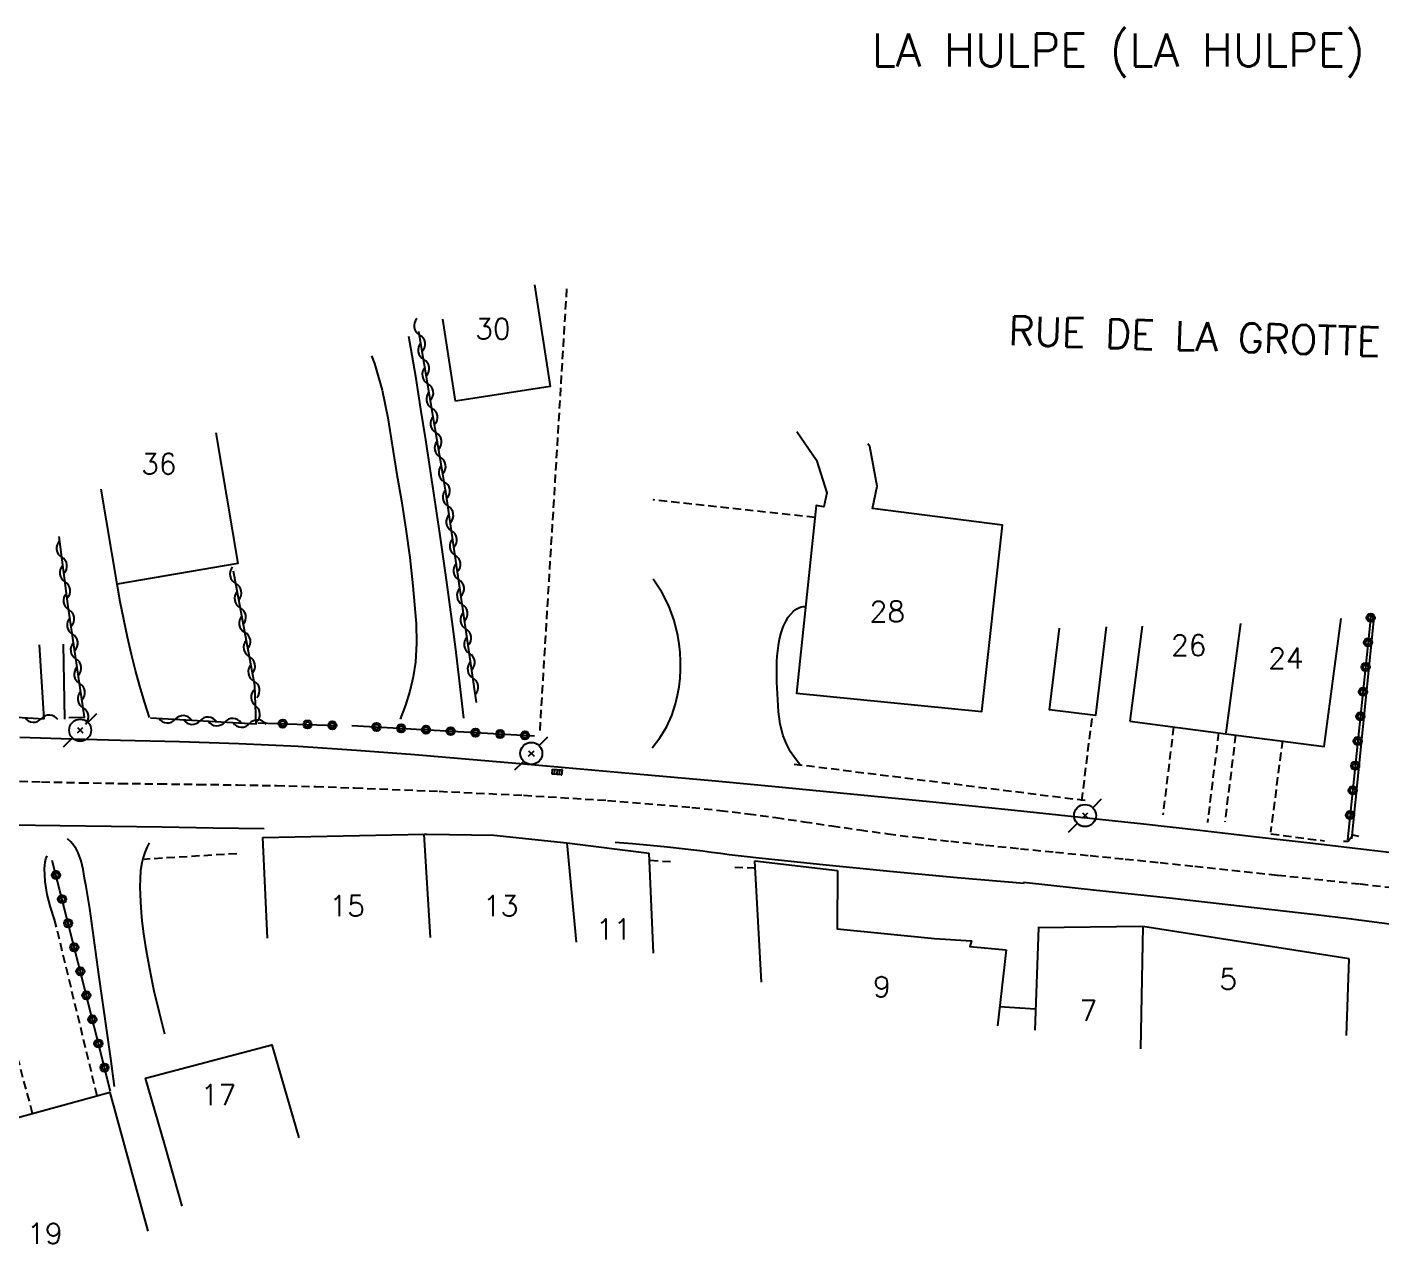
# Model space of a CAD drawing. Header units: millimetres. Extents: x 157999 to 159002, y 156999 to 158001.
# Drawn here: x 158355.3 to 158437.3, y 157665 to 157738.6 of the extents above; entities that cross this region are included whole.
import ezdxf
from ezdxf.enums import TextEntityAlignment as Align

# ---------------------------------------------------------------- set-up
doc = ezdxf.new("R2010")
doc.units = ezdxf.units.MM
doc.linetypes.add('DASHED', pattern=[0.75, 0.5, -0.25])
doc.layers.get('0').update_dxf_attribs({"linetype": 'CONTINUOUS'})
for name, color, linetype in [('W0001', 6, 'DASHED'), ('W0008', 7, 'CONTINUOUS'), ('W0014', 7, 'CONTINUOUS'), ('W0017', 7, 'CONTINUOUS'), ('W0101', 7, 'CONTINUOUS'), ('W0104', 1, 'CONTINUOUS'), ('W0112', 1, 'DASHED'), ('W0310', 3, 'CONTINUOUS'), ('W0323', 7, 'CONTINUOUS'), ('W0401', 7, 'CONTINUOUS'), ('W0473', 7, 'CONTINUOUS'), ('W0980', 7, 'CONTINUOUS'), ('W0989', 7, 'CONTINUOUS'), ('W0991', 7, 'CONTINUOUS'), ('W1102', 7, 'CONTINUOUS')]:
    doc.layers.add(name, color=color, linetype=linetype)
doc.styles.get("Standard").update_dxf_attribs({"font": 'romans.shx', "width": 0.85})

# ---------------------------------------------------------------- blocks, each defined once
blk = doc.blocks.new('T401')
for p, q in [((-0.3, 0.3), (0, 0.3)), ((-0.3, -0.25), (-0.3, 0.3)), ((-0.3, 0.15), (0, 0.15)), ((-0.3, 0), (0, 0)), ((0, 0.3), (0, -0.25)), ((-0.3, -0.15), (0, -0.15)), ((-0.3, -0.25), (-0.3, -0.3)), ((-0.3, -0.3), (0, -0.3)), ((0, -0.3), (0, -0.25))]:
    blk.add_line(p, q)
blk = doc.blocks.new('T473')
for p, q in [((0.500001, 0.500001), (1.000002, 1.000002)), ((-0.166667, 0.166667), (0.166667, -0.166667)), ((-0.166667, -0.166667), (0.166667, 0.166667)), ((-1.000002, -1.000002), (-0.500001, -0.500001))]:
    blk.add_line(p, q)
blk.add_ellipse((0, 0), major_axis=(0.471405, 0.471405), ratio=1, start_param=5.497787144, end_param=11.780972451)
blk = doc.blocks.new('t310o')
at = {"color": 0, "linetype": 'Continuous'}
for centre, start, end in [((-0.5, 0.375), 216.8699, 323.1304), ((0.5, -0.375), 36.8699, 143.1303)]:
    blk.add_arc(centre, 0.625, start, end, dxfattribs=at)
blk = doc.blocks.new('t323o')
at = {"color": 0, "linetype": 'Continuous'}
for radius in [0.25, 0.15]:
    blk.add_circle((0, 0), radius, dxfattribs=at)

msp = doc.modelspace()

# ---------------------------------------------------------------- linework, layer by layer
at = {"layer": 'W0001'}
msp.add_lwpolyline([(158351.885, 157693.067), (158356.213, 157692.946), (158358.583, 157692.893), (158360.952, 157692.853), (158363.322, 157692.822), (158365.692, 157692.793), (158368.062, 157692.761), (158370.432, 157692.718), (158372.802, 157692.66), (158375.171, 157692.58), (158380.27, 157692.374), (158385.369, 157692.134), (158390.464, 157691.822), (158395.552, 157691.4), (158397.253, 157691.221), (158398.951, 157691.011), (158400.645, 157690.78), (158402.338, 157690.534), (158404.029, 157690.283), (158405.721, 157690.037), (158407.414, 157689.804), (158409.111, 157689.591), (158411.219, 157689.349), (158413.329, 157689.121), (158415.44, 157688.904), (158417.552, 157688.694), (158419.664, 157688.487), (158421.775, 157688.278), (158423.887, 157688.065), (158425.997, 157687.843), (158430.993, 157687.309), (158435.99, 157686.771), (158440.984, 157686.214)], dxfattribs=at)
at = {"layer": 'W0008'}
for points in [[(158390.916, 157689.305), (158391.975, 157689.212), (158393.034, 157689.112), (158394.092, 157689.006), (158395.149, 157688.893), (158395.685, 157688.832), (158396.221, 157688.766), (158396.757, 157688.698), (158397.292, 157688.629), (158397.827, 157688.559), (158398.363, 157688.492), (158398.899, 157688.427), (158399.435, 157688.366), (158403.49, 157687.939), (158407.548, 157687.54), (158411.608, 157687.17), (158415.671, 157686.828)], [(158415.618, 157686.871), (158420.042, 157686.405), (158424.465, 157685.924), (158428.886, 157685.429), (158433.306, 157684.919), (158435.308, 157684.678), (158437.309, 157684.426), (158439.309, 157684.168), (158441.309, 157683.907), (158443.309, 157683.649), (158445.311, 157683.398), (158447.313, 157683.16), (158449.318, 157682.937), (158450.09, 157682.859), (158450.862, 157682.788), (158451.635, 157682.722), (158452.408, 157682.66), (158453.182, 157682.597), (158453.955, 157682.532), (158454.727, 157682.462), (158455.499, 157682.385), (158456.297, 157682.298)]]:
    msp.add_lwpolyline(points, dxfattribs=at)
at = {"layer": 'W0014'}
for points in [[(158439.966, 157688.421), (158436.549, 157688.815), (158433.132, 157689.211), (158429.715, 157689.605), (158426.298, 157689.995), (158422.88, 157690.377), (158419.46, 157690.748), (158414.696, 157691.247), (158409.931, 157691.73), (158405.165, 157692.198), (158400.397, 157692.657), (158396.762, 157692.999), (158393.127, 157693.333), (158389.49, 157693.657), (158385.853, 157693.97), (158382.326, 157694.272), (158378.798, 157694.573), (158375.268, 157694.849), (158371.734, 157695.076), (158368.151, 157695.243), (158364.566, 157695.359), (158360.981, 157695.451), (158357.396, 157695.551), (158354.907, 157695.628)], [(158354.343, 157690.345), (158355.84, 157690.328), (158357.337, 157690.308), (158360.423, 157690.264), (158363.509, 157690.219), (158366.594, 157690.173), (158369.68, 157690.127)]]:
    msp.add_lwpolyline(points, dxfattribs=at)
at = {"layer": 'W0017'}
for points in [[(158381.755, 157696.799), (158381.603, 157698.184), (158381.443, 157699.568), (158381.273, 157700.95), (158381.095, 157702.332), (158380.71, 157705.161), (158380.306, 157707.988), (158379.887, 157710.812), (158379.455, 157713.634), (158379.167, 157715.484), (158378.872, 157717.333), (158378.565, 157719.18), (158378.442, 157719.871)], [(158376.176, 157718.708), (158376.353, 157718.245), (158376.823, 157716.622), (158377.159, 157714.965), (158377.427, 157713.301), (158377.697, 157711.644), (158377.988, 157709.939), (158378.261, 157708.23), (158378.498, 157706.516), (158378.681, 157704.794), (158378.784, 157703.647), (158378.873, 157702.495), (158378.904, 157701.335), (158378.831, 157700.177), (158378.696, 157699.296), (158378.495, 157698.427), (158378.231, 157697.575), (158377.905, 157696.745)], [(158362.738, 157696.837), (158362.443, 157697.781), (158362.165, 157698.731), (158361.904, 157699.686), (158361.661, 157700.645), (158361.413, 157701.703), (158361.185, 157702.766), (158360.976, 157703.833), (158360.786, 157704.903)], [(158393.167, 157694.997), (158393.632, 157695.602), (158394.025, 157696.255), (158394.342, 157696.948), (158394.579, 157697.673), (158394.698, 157698.18), (158394.788, 157698.692), (158394.848, 157699.209), (158394.879, 157699.729), (158394.88, 157700.249), (158394.853, 157700.768), (158394.797, 157701.286), (158394.713, 157701.799), (158394.486, 157702.705), (158394.159, 157703.58), (158393.738, 157704.413), (158393.226, 157705.194)], [(158402.157, 157693.92), (158401.822, 157694.328), (158401.53, 157694.768), (158401.284, 157695.236), (158401.088, 157695.726), (158400.9, 157696.44), (158400.801, 157697.171), (158400.755, 157697.903), (158400.722, 157698.629), (158400.708, 157698.949), (158400.698, 157699.268), (158400.693, 157699.588), (158400.695, 157699.908), (158400.705, 157700.229), (158400.725, 157700.549), (158400.757, 157700.869), (158400.802, 157701.187), (158400.872, 157701.571), (158400.962, 157701.953), (158401.087, 157702.328), (158401.258, 157702.685), (158401.39, 157702.894), (158401.542, 157703.089), (158401.719, 157703.264), (158401.921, 157703.411), (158402.042, 157703.474), (158402.171, 157703.519), (158402.305, 157703.546), (158402.442, 157703.554)], [(158435.499, 157689.504), (158436.843, 157702.876)], [(158356.362, 157696.757), (158356.079, 157701.229)], [(158357.621, 157696.733), (158357.548, 157701.262)], [(158360.635, 157674.516), (158360.399, 157676.212), (158360.16, 157677.908), (158359.92, 157679.603), (158359.678, 157681.298), (158359.496, 157682.629), (158359.32, 157683.962), (158359.13, 157685.293), (158358.903, 157686.618), (158358.815, 157687.131), (158358.73, 157687.65), (158358.611, 157688.167), (158358.425, 157688.663), (158358.3, 157688.897), (158358.151, 157689.117), (158357.979, 157689.32), (158357.788, 157689.504)], [(158357.006, 157684.628), (158356.746, 157685.371), (158356.557, 157686.136), (158356.441, 157686.915), (158356.4, 157687.701), (158356.408, 157687.897), (158356.435, 157688.091), (158356.48, 157688.282), (158356.543, 157688.468)], [(158362.718, 157689.254), (158362.574, 157688.968), (158362.453, 157688.672), (158362.353, 157688.368), (158362.277, 157688.057), (158362.202, 157687.575), (158362.17, 157687.088), (158362.165, 157686.602), (158362.174, 157686.118), (158362.214, 157685.324), (158362.29, 157684.533), (158362.391, 157683.746), (158362.511, 157682.961), (158362.744, 157681.636), (158363.014, 157680.318), (158363.319, 157679.008), (158363.66, 157677.707)]]:
    msp.add_lwpolyline(points, dxfattribs=at)
at = {"layer": 'W0101'}
for points in [[(158386.044, 157723.003), (158386.991, 157716.848), (158381.264, 157715.966)], [(158381.264, 157715.966), (158380.5, 157720.928)], [(158366.752, 157714.057), (158368.093, 157706.141), (158360.786, 157704.903)], [(158401.916, 157714.131), (158403.093, 157712.405), (158403.73, 157710.414), (158403.544, 157709.576), (158403.079, 157709.666), (158401.894, 157698.304), (158413.111, 157697.191), (158414.354, 157708.464), (158406.499, 157709.476), (158406.774, 157710.826), (158406.324, 157713.217), (158406.21, 157713.378)], [(158360.786, 157704.903), (158359.813, 157710.645)], [(158422.807, 157702.366), (158422.052, 157696.624)], [(158427.876, 157695.858), (158433.818, 157695.076), (158434.837, 157702.819)], [(158422.052, 157696.624), (158427.876, 157695.858)], [(158369.591, 157689.585), (158379.358, 157689.781)], [(158369.591, 157689.582), (158369.867, 157683.496)], [(158379.358, 157689.781), (158379.543, 157689.785), (158383.574, 157689.713), (158387.994, 157689.252)], [(158387.994, 157689.252), (158392.974, 157688.641)], [(158393.234, 157682.585), (158392.974, 157688.641)], [(158399.781, 157680.823), (158399.379, 157688.175)], [(158399.379, 157688.175), (158404.381, 157687.586)], [(158404.376, 157687.581), (158404.345, 157684.059), (158410.244, 157683.467), (158412.484, 157683.323), (158412.387, 157682.996), (158414.584, 157682.792)], [(158416.537, 157684.113), (158416.31, 157677.93)], [(158422.837, 157684.205), (158416.492, 157684.111)], [(158435.322, 157682.253), (158422.837, 157684.205)], [(158414.584, 157682.792), (158414.054, 157678.194)], [(158435.161, 157677.602), (158435.322, 157682.253)], [(158363.663, 157671), (158362.509, 157675.029), (158370.155, 157677.049), (158371.785, 157671.416)], [(158360.37, 157674.165), (158348.804, 157671)], [(158361.236, 157671), (158360.37, 157674.165)], [(158362.668, 157665.768), (158361.236, 157671)], [(158364.728, 157667.283), (158363.663, 157671)]]:
    msp.add_lwpolyline(points, dxfattribs=at)
at = {"layer": 'W0104'}
for points in [[(158420.632, 157702.314), (158419.978, 157696.965), (158417.2, 157697.305), (158417.804, 157702.245)], [(158414.155, 157679.363), (158416.357, 157679.212)]]:
    msp.add_lwpolyline(points, dxfattribs=at)
at = {"layer": 'W0112'}
for points in [[(158386.372, 157696.05), (158388.011, 157722.925)], [(158403.007, 157708.933), (158393.217, 157709.994)], [(158419.158, 157691.807), (158419.799, 157696.987)], [(158424.71, 157696.274), (158424.058, 157690.941)], [(158427.428, 157695.914), (158426.752, 157690.494)], [(158428.457, 157695.781), (158427.808, 157690.522)], [(158431.292, 157695.454), (158430.573, 157689.893)], [(158401.747, 157694.023), (158419.399, 157691.825)], [(158430.6, 157689.803), (158433.845, 157689.375)], [(158434.996, 157689.368), (158435.272, 157689.36), (158435.551, 157689.743), (158435.9, 157689.67)], [(158368.023, 157688.598), (158362.427, 157688.26)], [(158394.274, 157688.101), (158392.993, 157688.194)], [(158399.401, 157687.724), (158397.995, 157687.764)], [(158359.576, 157673.955), (158357.006, 157684.632)], [(158352.785, 157683.538), (158355.661, 157672.876)]]:
    msp.add_lwpolyline(points, dxfattribs=at)
at = {"layer": 'W0310'}
for points in [[(158382.53, 157697.738), (158380.683, 157710.478), (158379.049, 157720.183)], [(158357.833, 157703.554), (158357.269, 157707.78)], [(158362.807, 157696.815), (158369.2, 157696.448), (158369.113, 157698.767), (158367.817, 157705.693)], [(158357.866, 157696.837), (158358.808, 157696.865), (158357.833, 157703.554)], [(158354.7, 157696.852), (158356.362, 157696.757)]]:
    msp.add_lwpolyline(points, dxfattribs=at)
at = {"layer": 'W0323'}
for points in [[(158436.644, 157702.968), (158435.226, 157689.443)], [(158369.307, 157696.523), (158374.057, 157696.352)], [(158374.977, 157696.356), (158386.033, 157695.718)], [(158360.387, 157674.215), (158358.428, 157681.993), (158356.865, 157688.191)]]:
    msp.add_lwpolyline(points, dxfattribs=at)
at = {"layer": 'W1102'}
for points in [[(158427.882, 157695.905), (158428.771, 157702.511)], [(158379.752, 157683.534), (158379.358, 157689.781)], [(158387.994, 157689.252), (158388.557, 157683.258)], [(158422.837, 157684.205), (158422.707, 157676.801)]]:
    msp.add_lwpolyline(points, dxfattribs=at)

# ---------------------------------------------------------------- block references
at = {"layer": 'W0310'}
for p, rotation in [((158379.085, 157719.971), 99.55712423053915), ((158379.334, 157718.492), 99.55712423053915), ((158379.583, 157717.013), 99.55712423053915), ((158379.832, 157715.534), 99.55712423053915), ((158380.081, 157714.054), 99.55712423053915), ((158380.33, 157712.575), 99.55712423053915), ((158380.579, 157711.096), 99.55712423053915), ((158380.808, 157709.614), 98.24906581302838), ((158381.023, 157708.129), 98.24906581302838), ((158357.436, 157706.528), 97.60500234201888), ((158381.239, 157706.645), 98.24906581302838), ((158357.634, 157705.041), 97.60500234201888), ((158367.959, 157704.936), 100.5986758627847), ((158381.454, 157705.16), 98.24906581302838), ((158357.862, 157703.354), 98.29312601572657), ((158368.235, 157703.461), 100.5986758627847), ((158381.669, 157703.676), 98.24906581302838), ((158381.884, 157702.191), 98.24906581302838), ((158358.079, 157701.87), 98.29312601572657), ((158368.51, 157701.987), 100.5986758627847), ((158382.1, 157700.707), 98.24906581302838), ((158358.295, 157700.385), 98.29312601572657), ((158368.786, 157700.513), 100.5986758627847), ((158358.511, 157698.901), 98.29312601572657), ((158369.062, 157699.038), 100.5986758627847), ((158382.315, 157699.222), 98.24906581302838), ((158358.728, 157697.417), 98.29312601572657), ((158369.159, 157697.544), 92.14851064313939), ((158356.198, 157696.766), 356.7285303121849), ((158364.305, 157696.729), 356.7144536511969), ((158365.802, 157696.643), 356.7144536511969), ((158367.3, 157696.557), 356.7144536511969), ((158368.797, 157696.471), 356.7144536511969)]:
    msp.add_blockref('t310o', p, dxfattribs=dict(at, rotation=rotation))
at = {"layer": 'W0323'}
for p, rotation in [((158436.634, 157702.869), 264.0152959410048), ((158436.477, 157701.378), 264.0152959410048), ((158436.321, 157699.886), 264.0152959410048), ((158436.164, 157698.394), 264.0152959410048), ((158370.806, 157696.469), 357.9382423095669), ((158372.305, 157696.415), 357.9382423095669), ((158436.008, 157696.902), 264.0152959410048), ((158373.804, 157696.361), 357.9382423095669), ((158376.475, 157696.27), 356.6973396903408), ((158377.972, 157696.183), 356.6973396903408), ((158379.47, 157696.097), 356.6973396903408), ((158380.967, 157696.01), 356.6973396903408), ((158382.465, 157695.924), 356.6973396903408), ((158383.962, 157695.838), 356.6973396903408), ((158385.46, 157695.751), 356.6973396903408), ((158435.852, 157695.41), 264.0152959410048), ((158435.695, 157693.918), 264.0152959410048), ((158435.539, 157692.427), 264.0152959410048), ((158435.382, 157690.935), 264.0152959410048), ((158357.088, 157687.306), 104.153639323333), ((158357.455, 157685.851), 104.153639323333), ((158357.822, 157684.397), 104.153639323333), ((158358.189, 157682.942), 104.153639323333), ((158358.555, 157681.488), 104.1367288417903), ((158358.922, 157680.033), 104.1367288417903), ((158359.288, 157678.579), 104.1367288417903), ((158359.654, 157677.124), 104.1367288417903), ((158360.021, 157675.67), 104.1367288417903)]:
    msp.add_blockref('t323o', p, dxfattribs=dict(at, rotation=rotation))
at = {"layer": 'W0401', "rotation": 85.10092319115797}
msp.add_blockref('T401', (158387.427, 157693.689), dxfattribs=at)
at = {"layer": 'W0473'}
for p in [(158358.55, 157696.07), (158385.845, 157694.664), (158419.353, 157690.909)]:
    msp.add_blockref('T473', p, dxfattribs=at)

# ---------------------------------------------------------------- texts
at = {"layer": 'W0980'}
msp.add_text('LA HULPE (LA HULPE)', height=2, dxfattribs=at).set_placement((158421.358, 157737.061), align=Align.MIDDLE)
at = {"layer": 'W0989'}
msp.add_text('RUE DE LA GROTTE', height=1.75, rotation=358.23871, dxfattribs=at).set_placement((158414.703, 157719.366))
at = {"layer": 'W0991'}
for s, p in [('30', (158383.522, 157720.343)), ('36', (158363.313, 157712.169)), ('28', (158407.389, 157703.247)), ('26', (158425.624, 157701.201)), ('24', (158431.506, 157700.425)), ('15', (158374.705, 157685.441)), ('13', (158383.991, 157685.452)), ('11', (158390.828, 157684.043)), ('9', (158407.061, 157680.559)), ('5', (158428.009, 157681.021)), ('7', (158419.551, 157679.112)), ('17', (158366.914, 157674.024)), ('19', (158356.417, 157665.63))]:
    msp.add_text(s, height=1.25, dxfattribs=at).set_placement(p, align=Align.MIDDLE_CENTER)

doc.saveas('drawing.dxf')
